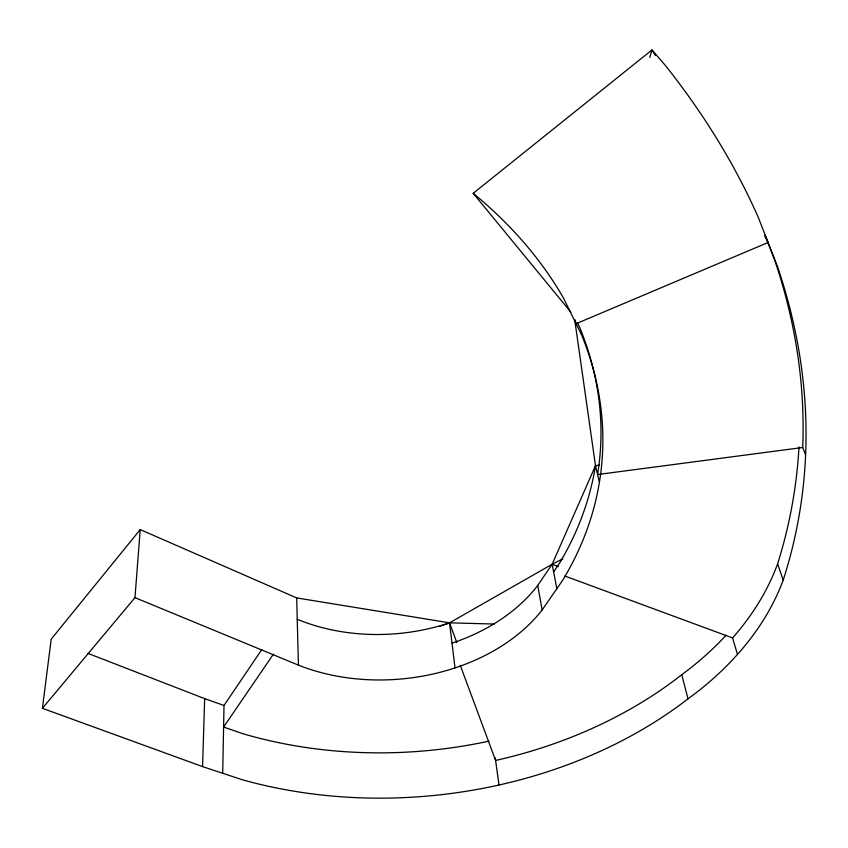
<?xml version="1.0" encoding="UTF-8"?>
<svg xmlns="http://www.w3.org/2000/svg" width="848" height="848" viewBox="0 0 848 848"><rect width="100%" height="100%" fill="white"/><g stroke="black" fill="none" stroke-linecap="round" stroke-linejoin="round"><path stroke-width="1.27" d="M222.706 773.259L224.01 705.462L261.831 649.494M570.884 312.191L473.195 193.312L651.985 49.926L665.404 65.487A957.593 671.764 11 0 1 758.25 217.289L777.658 267.046A957.593 671.764 11 0 1 783.181 580.17A326.416 234.483 -8.2 0 1 688.004 698.826A402.503 294.595 -6 0 1 242.581 779.831L202.566 766.613L204.665 698.635L88.044 653.416M202.566 766.613L42.4 708.313L134.97 597.649L140.227 529.587L296.683 597.925L449.546 622.835L494.373 624.043M42.4 708.313L51.219 639.127L140.227 529.587M649.759 57.537L651.985 49.926L655.43 55.586M574.785 320.194L595.487 465.679L552.154 564.249L537.717 585.438A173.321 126.405 -5.1 0 1 452.016 643.134M273.438 654.115L223.596 727.043L242.941 733.732A390.281 292.825 -5.7 0 0 488.978 741.141M553.627 571.881L559.055 563.962A465.213 348.687 5.2 0 0 595.487 465.679L599.409 465.16M134.97 597.649L298.432 665.139A176.193 126.691 -5.3 0 0 542.158 609.945L562.372 580.742A471.022 350.001 4.9 0 0 581.59 334.939L563.284 297.712A471.022 350.001 4.9 0 0 473.195 193.312M439.635 626.471L449.546 622.835L552.154 564.249L562.743 558.874M805.6 454.994L802.706 447.5L597.586 474.541A468.329 349.397 5 0 0 579.725 327.455L577.53 322.982M204.665 698.635L224.01 705.462M564.81 576.015L732.577 637.94L737.474 654.433M558.344 566.549L552.154 564.249L556.871 588.682M765.5 237.949L765.055 235.341L768.087 242.496L576.078 323.724L575.156 319.993M765.055 235.341L774.616 259.838A951.594 670.196 11.2 0 1 802.706 447.5M460.273 665.362L495.603 760.444A395.772 293.673 -5.9 0 0 681.76 674.701A321.106 233.953 -8.2 0 0 726.047 635.237M297.235 619.284A170.978 126.129 -5 0 0 449.546 622.835L456.839 642.614M798.996 446.843A944.704 668.351 11.3 0 1 777.605 563.793L783.181 580.17M681.76 674.701L688.004 698.826M595.487 465.679L599.409 482.226M537.717 585.438L542.158 609.945M495.253 757.932L499.006 785.004M449.546 622.835L455.026 667.917M296.683 597.925L298.432 665.139M777.605 563.793A322.759 234.133 -8.2 0 1 732.577 637.94"/></g></svg>
